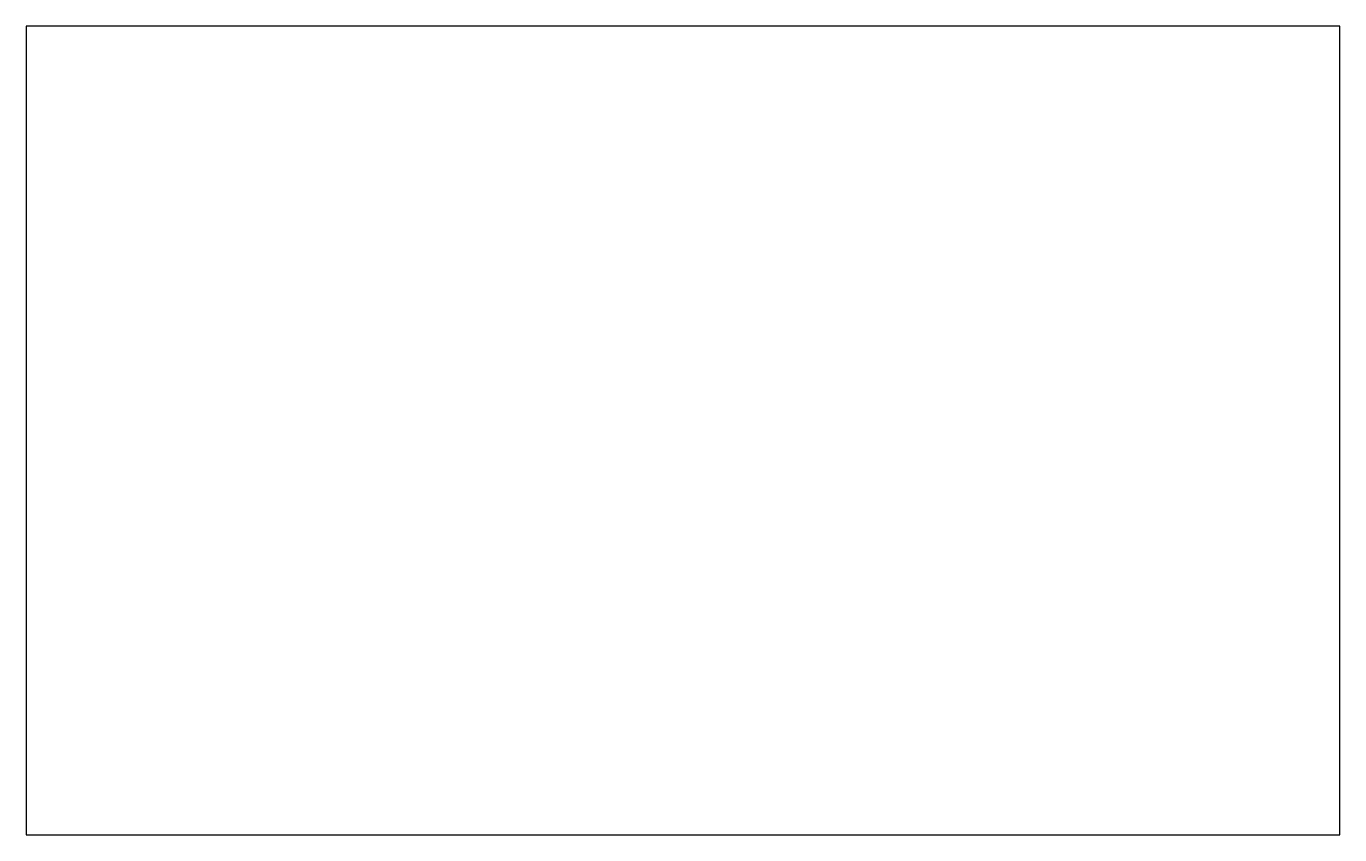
# Model space of a CAD drawing. Header units: millimetres. Extents: x -130 to 130, y -80 to 80.
import ezdxf

# ---------------------------------------------------------------- set-up
doc = ezdxf.new("R2010")
doc.units = ezdxf.units.MM
doc.layers.add('BLANK', color=1, linetype='CONTINUOUS')

msp = doc.modelspace()

# ---------------------------------------------------------------- linework, layer by layer
at = {"layer": 'BLANK'}
for p, q in [((130, 80), (-130, 80)), ((-130, 80), (-130, -80)), ((130, -80), (130, 80)), ((-130, -80), (130, -80))]:
    msp.add_line(p, q, dxfattribs=at)

doc.saveas('drawing.dxf')
